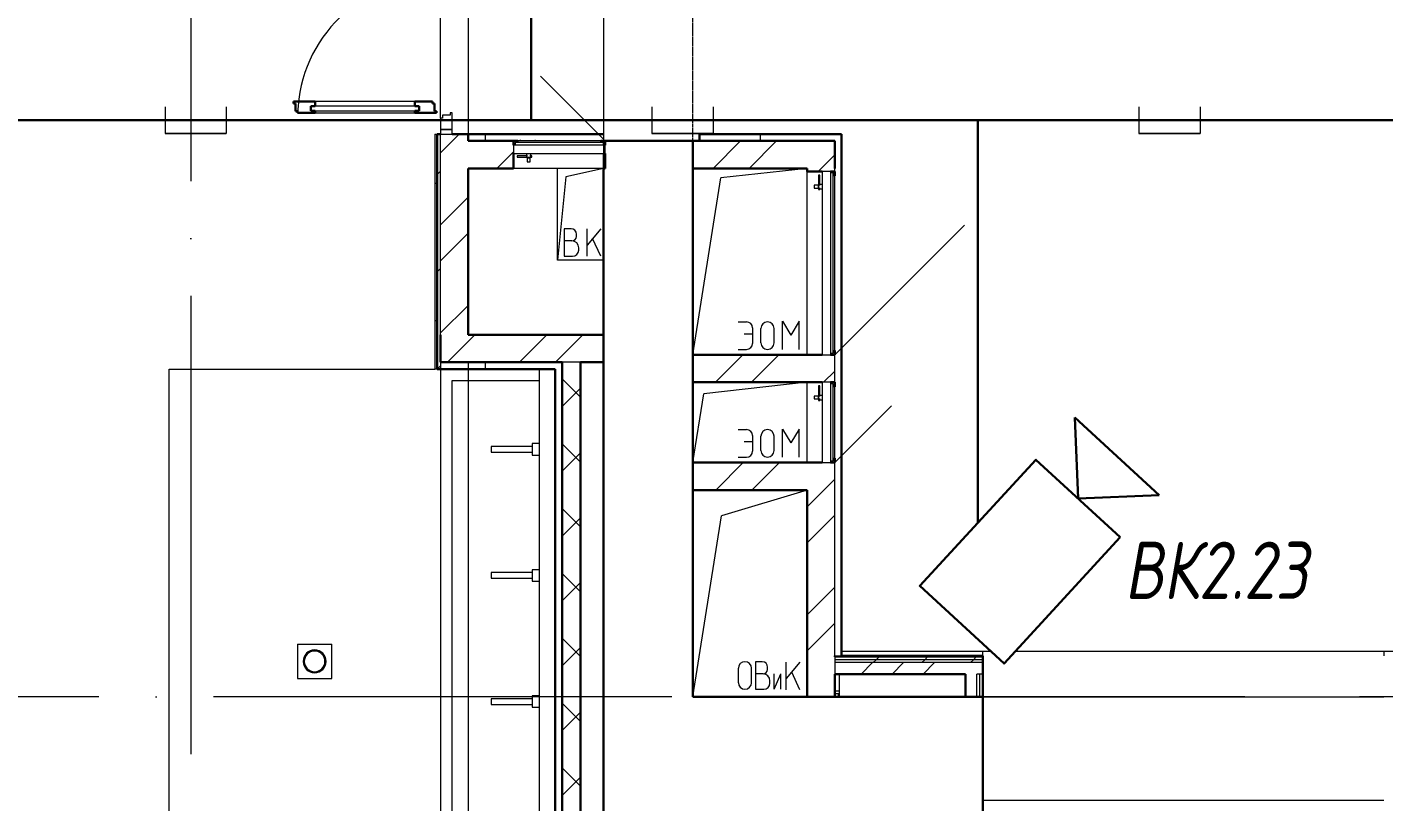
# Model space of a CAD drawing. Header units: millimetres. Extents: x -495897 to 1376592, y -28539 to 470976.
# Drawn here: x -31876 to -25957, y 375398 to 378776 of the extents above; entities that cross this region are included whole.
import ezdxf
from ezdxf.enums import TextEntityAlignment as Align

# ---------------------------------------------------------------- set-up
doc = ezdxf.new("R2010")
doc.units = ezdxf.units.MM
doc.set_wipeout_variables(frame=1)
for name, pattern in [('ADSK_Линия сетки', [25, 20, -2.5, 0, -2.5]), ('ADSK_Сверху', [450, 300, -150]), ('Сверху', [3.96875, 2.38125, -1.5875])]:
    doc.linetypes.add(name, pattern=pattern)
for name, color, linetype, lineweight in [('RC-Видеонаблюдение', 5, 'Continuous', 30), ('RC-Линии_связи-Адресные', 5, 'Continuous', 30), ('Двери', 252, 'Continuous', 9), ('Линии', 7, 'Continuous', 9), ('Оборудование', 8, 'Continuous', 18), ('Ограждение', 252, 'Continuous', 9), ('Оси', 252, 'Continuous', 9), ('Перекрытие', 252, 'Continuous', 18), ('Сантехника', 252, 'Continuous', 9), ('Стены внутренние', 7, 'Continuous', 18), ('Стены наружные', 7, 'Continuous', 18), ('Стены штриховка', 7, 'Continuous', 9)]:
    doc.layers.add(name, color=color, linetype=linetype, lineweight=lineweight)
doc.layers.add('RC-Позиционные_обозначения', color=7, linetype='Continuous')
doc.layers.add('Узлы', color=7, linetype='Continuous')
doc.layers.add('Двери открывание', color=7, linetype='Continuous', lineweight=9, true_color=0xc0c0c0)
doc.styles.add('RubezhCAD', font='', dxfattribs={"oblique": 10})
doc.styles.get("Standard").update_dxf_attribs({"font": ''})
doc.styles.get('RubezhCAD').set_extended_font_data('GOST type A')
doc.styles.get('Standard').set_extended_font_data('GOST type B')

# ---------------------------------------------------------------- blocks, each defined once
blk = doc.blocks.new('RC-UGO-CAM-01')
blk.add_attdef('PSTN', text='', height=2.5).set_placement((4.626, 3.284), align=Align.BOTTOM_LEFT)
at = {"color": 1}
blk.add_wipeout([(3.743, 0), (6.243, 2.499), (6.243, -2.499)], dxfattribs=at)
blk.add_line((6.243, 2.499), (6.243, -2.499), dxfattribs=at)
blk.add_wipeout([(-3.743, -2.499), (-3.741, 2.497), (3.743, 2.499), (3.743, -2.499)], dxfattribs=at)
for q in [(6.243, 2.499), (6.243, -2.499)]:
    blk.add_line((3.743, 0), q, dxfattribs=at)
blk.add_lwpolyline([(3.743, -2.499), (3.743, 2.499), (-3.743, 2.499), (-3.743, -2.499), (3.743, -2.499)], close=True, dxfattribs=at)
blk = doc.blocks.new('1 этаж')
at = {"layer": 'Ограждение', "true_color": 0x636466}
h = blk.add_hatch(dxfattribs=at)
h.set_pattern_fill('FP_40', color=251, style=0, pattern_type=2)
h.set_pattern_definition([(0, (-32174.8, 96), (0, 600), []), (90, (-32174.8, 96), (-600, 4e-14), [])])
h.paths.add_polyline_path([(-29340.7, 16886.3), (-29330.7, 16886.3), (-29330.7, 17911.3), (-29340.7, 17911.3), (-29340.7, 16916.3)])
at = {"color": 251, "lineweight": 18, "true_color": 0x636466}
for p, q in [((-28805.8, 17361.3), (-28805.8, 17761.3)), ((-28605.8, 17761.3), (-28769.6, 17724.4)), ((-28769.6, 17724.4), (-28805.8, 17361.3)), ((-28746.6, 17498.5), (-28776.6, 17498.5)), ((-28776.6, 17498.5), (-28776.6, 17378.5)), ((-28723.3, 17465.1), (-28723.3, 17475.1)), ((-28616.6, 17498.5), (-28676.6, 17427)), ((-28676.6, 17378.5), (-28676.6, 17498.5)), ((-28743.3, 17445.1), (-28776.6, 17445.1)), ((-28713.3, 17405.1), (-28713.3, 17415.1)), ((-28616.6, 17378.5), (-28652.6, 17455.6)), ((-28605.8, 17361.3), (-28805.8, 17361.3)), ((-28776.6, 17378.5), (-28740, 17378.5)), ((-28016.7, 15518.6), (-28016.7, 15581.2)), ((-27959.3, 15518.6), (-27959.3, 15581.2)), ((-27912.5, 15609.9), (-27942.5, 15609.9)), ((-27942.5, 15609.9), (-27942.5, 15489.9)), ((-27889.2, 15576.6), (-27889.2, 15586.6)), ((-27748.3, 15607.9), (-27808.3, 15536.4)), ((-27808.3, 15487.9), (-27808.3, 15607.9)), ((-27909.2, 15556.6), (-27942.5, 15556.6)), ((-27879.2, 15516.6), (-27879.2, 15526.6)), ((-27860.1, 15489.9), (-27831.4, 15556.6)), ((-27860.1, 15489.9), (-27860.1, 15556.6)), ((-27831.4, 15489.9), (-27831.4, 15556.6)), ((-27748.3, 15487.9), (-27784.3, 15565)), ((-27942.5, 15489.9), (-27905.9, 15489.9))]:
    blk.add_line(p, q, dxfattribs=at)
for centre, radius, start, end in [((-28746.6, 17475.1), 23.3, 0, 90), ((-28743.3, 17465.1), 20, 270, 0), ((-28743.3, 17415.1), 30, 0, 90), ((-28740, 17405.1), 26.7, 270, 0), ((-27988, 15581.2), 28.7, 0, 180), ((-27912.5, 15586.6), 23.3, 0, 90), ((-27909.2, 15576.6), 20, 270, 0), ((-27988, 15518.6), 28.7, 180, 0), ((-27909.2, 15526.6), 30, 0, 90), ((-27905.9, 15516.6), 26.7, 270, 0)]:
    blk.add_arc(centre, radius, start, end, dxfattribs=at)
at = {"layer": 'Двери', "color": 251, "lineweight": 30, "true_color": 0x636466}
for p, q in [((-29863.7, 18053.3), (-29957.7, 18053.3)), ((-29957.7, 18053.3), (-29957.7, 18045.3)), ((-29863.7, 18053.3), (-29863.7, 18033.3)), ((-29351.7, 18053.3), (-29427.7, 18053.3)), ((-29427.7, 18053.3), (-29427.7, 18033.3)), ((-29351.7, 18045.3), (-29351.7, 18053.3)), ((-29957.7, 18045.3), (-29948.7, 18045.3)), ((-29948.7, 18045.3), (-29948.7, 18011.3)), ((-29948.7, 18011.3), (-29939.7, 18011.3)), ((-29939.7, 18011.3), (-29939.7, 18003.3)), ((-29939.7, 18003.3), (-29863.7, 18003.3)), ((-29863.7, 18033.3), (-29881.7, 18033.3)), ((-29881.7, 18033.3), (-29881.7, 18012.3)), ((-29881.7, 18012.3), (-29863.7, 18012.3)), ((-29863.7, 18012.3), (-29863.7, 18003.3)), ((-29427.7, 18033.3), (-29409.7, 18033.3)), ((-29427.7, 18012.3), (-29427.7, 18003.3)), ((-29409.7, 18012.3), (-29427.7, 18012.3)), ((-29427.7, 18003.3), (-29333.7, 18003.3)), ((-29409.7, 18033.3), (-29409.7, 18012.3)), ((-29342.7, 18045.3), (-29351.7, 18045.3)), ((-29342.7, 18011.3), (-29342.7, 18045.3)), ((-29333.7, 18011.3), (-29342.7, 18011.3)), ((-29333.7, 18003.3), (-29333.7, 18011.3))]:
    blk.add_line(p, q, dxfattribs=at)
at = {"layer": 'Двери', "color": 251, "true_color": 0x636466}
for p, q in [((-29427.7, 18053.3), (-29863.7, 18053.3)), ((-29409.7, 18033.3), (-29881.7, 18033.3)), ((-29881.7, 18033.3), (-29881.7, 18012.3)), ((-29881.7, 18012.3), (-29409.7, 18012.3)), ((-29863.7, 18003.3), (-29427.7, 18003.3)), ((-29409.7, 18012.3), (-29409.7, 18033.3)), ((-29273.7, 17994.3), (-29307.7, 17994.3)), ((-29307.7, 17994.3), (-29307.7, 17980.3)), ((-29265.7, 18003.3), (-29273.7, 18003.3)), ((-29273.7, 18003.3), (-29273.7, 17994.3)), ((-29265.7, 17931.3), (-29265.7, 18003.3)), ((-29315.7, 17980.3), (-29315.7, 17931.3)), ((-29307.7, 17980.3), (-29315.7, 17980.3)), ((-29265.7, 17931.3), (-29315.7, 17931.3)), ((-29315.7, 17931.3), (-29315.7, 17911.3)), ((-29315.7, 17931.3), (-29265.7, 17931.3)), ((-29315.7, 17911.3), (-29265.7, 17911.3)), ((-29265.7, 17911.3), (-29265.7, 17931.3))]:
    blk.add_line(p, q, dxfattribs=at)
at = {"layer": 'Двери открывание', "color": 251, "true_color": 0x636466}
blk.add_arc((-29333.7, 17985.3), 606, 90, 178.29789, dxfattribs=at)
at = {"layer": 'Линии', "color": 251, "lineweight": 18, "ltscale": 100, "true_color": 0x636466}
for p, q in [((-27716.2, 17761.3), (-28093.3, 17719.8)), ((-28215.8, 16948.6), (-28093.3, 17719.8)), ((-28017.9, 17092.1), (-27981.3, 17092.1)), ((-27955.3, 17066), (-27955.3, 16998.2)), ((-27918.7, 17000.8), (-27918.7, 17063.4)), ((-27861.3, 17000.8), (-27861.3, 17063.4)), ((-27824.8, 17094.7), (-27788.3, 17034.7)), ((-27824.8, 16972.1), (-27824.8, 17094.7)), ((-27751.8, 17094.7), (-27788.3, 17034.7)), ((-27751.8, 16972.1), (-27751.8, 17094.7)), ((-27991.8, 17039.9), (-27955.3, 17039.9)), ((-28017.9, 16972.1), (-27981.3, 16972.1)), ((-27716.2, 16828.6), (-28168.1, 16779)), ((-28215.8, 16478.6), (-28168.1, 16779)), ((-28017.9, 16622.1), (-27981.3, 16622.1)), ((-27955.3, 16596), (-27955.3, 16528.2)), ((-27918.7, 16530.8), (-27918.7, 16593.4)), ((-27861.3, 16530.8), (-27861.3, 16593.4)), ((-27824.8, 16624.7), (-27788.3, 16564.7)), ((-27824.8, 16502.1), (-27824.8, 16624.7)), ((-27751.8, 16624.7), (-27788.3, 16564.7)), ((-27751.8, 16502.1), (-27751.8, 16624.7)), ((-27991.8, 16569.9), (-27955.3, 16569.9)), ((-28017.9, 16502.1), (-27981.3, 16502.1)), ((-27716.2, 16358.6), (-28090.9, 16245.8)), ((-28215.8, 15456.3), (-28090.9, 16245.8))]:
    blk.add_line(p, q, dxfattribs=at)
at = {"layer": 'Линии', "color": 251, "linetype": 'ADSK_Сверху', "ltscale": 100, "true_color": 0x636466}
for p, q in [((-29315.7, 16916.3), (-29315.7, 11786.3)), ((-29195.7, 16916.3), (-29195.7, 11786.3))]:
    blk.add_line(p, q, dxfattribs=at)
at = {"layer": 'Линии', "color": 251, "lineweight": 18, "true_color": 0x636466}
for centre, radius, start, end in [((-27981.3, 17066), 26.1, 0, 90), ((-27890, 17063.4), 28.7, 0, 180), ((-27981.3, 16998.2), 26.1, 270, 0), ((-27890, 17000.8), 28.7, 180, 0), ((-27981.3, 16596), 26.1, 0, 90), ((-27890, 16593.4), 28.7, 0, 180), ((-27981.3, 16528.2), 26.1, 270, 0), ((-27890, 16530.8), 28.7, 180, 0)]:
    blk.add_arc(centre, radius, start, end, dxfattribs=at)
at = {"layer": 'Оборудование', "color": 251, "true_color": 0x636466}
for p, q in [((-28605.8, 17889.2), (-28880.7, 18164.1)), ((-28616.8, 17881.3), (-28978.8, 17881.3)), ((-28978.8, 17881.3), (-28978.8, 17875.8)), ((-28969.8, 17883.3), (-28969.8, 17881.3)), ((-28965.8, 17883.3), (-28969.8, 17883.3)), ((-28965.8, 17883.3), (-28905.3, 17883.3)), ((-28901.3, 17883.3), (-28905.3, 17883.3)), ((-28901.3, 17881.3), (-28901.3, 17883.3)), ((-28616.8, 17875.8), (-28616.8, 17881.3)), ((-28997.8, 17862.7), (-28997.8, 17826.3)), ((-28997.8, 17826.3), (-28597.8, 17826.3)), ((-28598.8, 17863.6), (-28996.9, 17863.6)), ((-28990.8, 17873.3), (-28990.8, 17863.6)), ((-28605.8, 17874.3), (-28989.9, 17874.3)), ((-28936.2, 17815.9), (-28982, 17815.9)), ((-28982, 17815.9), (-28982, 17810.9)), ((-28941, 17826.3), (-28941, 17810.4)), ((-28918.3, 17815.9), (-28926.5, 17815.9)), ((-28921.7, 17810.4), (-28921.7, 17826.3)), ((-28918.3, 17810.9), (-28918.3, 17815.9)), ((-28604.8, 17863.6), (-28604.8, 17873.3)), ((-28597.8, 17826.3), (-28597.8, 17862.7)), ((-28982, 17810.9), (-28936.2, 17810.9)), ((-28941, 17810.4), (-28921.7, 17810.4)), ((-28939.4, 17810.4), (-28937.5, 17808.4)), ((-28937.5, 17808.4), (-28937.5, 17790.9)), ((-28937.5, 17808.4), (-28925.2, 17808.4)), ((-28937.5, 17790.9), (-28925.2, 17790.9)), ((-28926.5, 17810.9), (-28918.3, 17810.9)), ((-28925.2, 17808.4), (-28923.3, 17810.4)), ((-28925.2, 17790.9), (-28925.2, 17808.4)), ((-27666.6, 17732.8), (-27666.6, 17686.9)), ((-27661.6, 17732.8), (-27666.6, 17732.8)), ((-27661.6, 17686.9), (-27661.6, 17732.8)), ((-27614.9, 17748.6), (-27651.2, 17748.6)), ((-27651.2, 17748.6), (-27651.2, 16948.6)), ((-27613.9, 16949.5), (-27613.9, 17747.7)), ((-27604.2, 17741.6), (-27613.9, 17741.6)), ((-27603.2, 16956.6), (-27603.2, 17740.7)), ((-27596.2, 17729.6), (-27601.7, 17729.6)), ((-27596.2, 16967.6), (-27596.2, 17729.6)), ((-27669.1, 17688.2), (-27686.6, 17688.2)), ((-27686.6, 17688.2), (-27686.6, 17676)), ((-27686.6, 17676), (-27669.1, 17676)), ((-27667.1, 17690.2), (-27669.1, 17688.2)), ((-27669.1, 17688.2), (-27669.1, 17676)), ((-27669.1, 17676), (-27667.1, 17674)), ((-27651.2, 17691.8), (-27667.1, 17691.8)), ((-27667.1, 17691.8), (-27667.1, 17672.5)), ((-27667.1, 17672.5), (-27651.2, 17672.5)), ((-27666.6, 17677.3), (-27666.6, 17669)), ((-27666.6, 17669), (-27661.6, 17669)), ((-27661.6, 17669), (-27661.6, 17677.3)), ((-27596.2, 16948.6), (-27030.6, 17514.3)), ((-27651.2, 16948.6), (-27614.9, 16948.6)), ((-27613.9, 16955.6), (-27604.2, 16955.6)), ((-27601.7, 16967.6), (-27596.2, 16967.6)), ((-27666.6, 16812.8), (-27666.6, 16766.9)), ((-27661.6, 16812.8), (-27666.6, 16812.8)), ((-27661.6, 16766.9), (-27661.6, 16812.8)), ((-27614.9, 16828.6), (-27651.2, 16828.6)), ((-27651.2, 16828.6), (-27651.2, 16478.6)), ((-27613.9, 16479.5), (-27613.9, 16827.7)), ((-27604.2, 16821.6), (-27613.9, 16821.6)), ((-27603.2, 16486.6), (-27603.2, 16820.7)), ((-27596.2, 16809.6), (-27601.7, 16809.6)), ((-27596.2, 16497.6), (-27596.2, 16809.6)), ((-27669.1, 16768.2), (-27686.6, 16768.2)), ((-27686.6, 16768.2), (-27686.6, 16756)), ((-27686.6, 16756), (-27669.1, 16756)), ((-27667.1, 16770.2), (-27669.1, 16768.2)), ((-27669.1, 16768.2), (-27669.1, 16756)), ((-27669.1, 16756), (-27667.1, 16754)), ((-27651.2, 16771.8), (-27667.1, 16771.8)), ((-27667.1, 16771.8), (-27667.1, 16752.5)), ((-27667.1, 16752.5), (-27651.2, 16752.5)), ((-27666.6, 16757.3), (-27666.6, 16749)), ((-27661.6, 16749), (-27661.6, 16757.3)), ((-27666.6, 16749), (-27661.6, 16749)), ((-27596.2, 16478.6), (-27348.8, 16726.1)), ((-27651.2, 16478.6), (-27614.9, 16478.6)), ((-27613.9, 16485.6), (-27604.2, 16485.6)), ((-27603, 16506.6), (-27604.2, 16506.6)), ((-27604.2, 16506.6), (-27603, 16506.6)), ((-27601.7, 16497.6), (-27596.2, 16497.6))]:
    blk.add_line(p, q, dxfattribs=at)
for points, knots in [([(-28978.8, 17875.8), (-28978.8, 17875.7), (-28978.9, 17875.5), (-28979, 17875.2), (-28979, 17875), (-28979.2, 17874.9), (-28979.3, 17874.7), (-28979.4, 17874.6), (-28979.6, 17874.5), (-28979.8, 17874.4), (-28980, 17874.3), (-28980.2, 17874.3), (-28980.4, 17874.3)], [0, 0, 0, 0, 0.166667, 0.25, 0.333333, 0.416667, 0.5, 0.583333, 0.666667, 0.75, 0.833333, 1, 1, 1, 1]), ([(-28615.3, 17874.3), (-28615.4, 17874.3), (-28615.6, 17874.3), (-28615.9, 17874.4), (-28616.1, 17874.5), (-28616.2, 17874.6), (-28616.4, 17874.7), (-28616.5, 17874.9), (-28616.6, 17875), (-28616.7, 17875.2), (-28616.8, 17875.5), (-28616.8, 17875.7), (-28616.8, 17875.8)], [-1, -1, -1, -1, -0.833333, -0.75, -0.666667, -0.583333, -0.5, -0.416667, -0.333333, -0.25, -0.166667, 0, 0, 0, 0]), ([(-28996.9, 17863.6), (-28997, 17863.6), (-28997.1, 17863.6), (-28997.3, 17863.5), (-28997.4, 17863.4), (-28997.6, 17863.3), (-28997.7, 17863.1), (-28997.8, 17862.9), (-28997.8, 17862.7), (-28997.8, 17862.7)], [0, 0, 0, 0, 0.166667, 0.25, 0.333333, 0.5, 0.666667, 0.833333, 1, 1, 1, 1]), ([(-28989.9, 17874.3), (-28990, 17874.3), (-28990.1, 17874.3), (-28990.3, 17874.2), (-28990.4, 17874.1), (-28990.5, 17874.1), (-28990.6, 17873.9), (-28990.7, 17873.8), (-28990.8, 17873.6), (-28990.8, 17873.4), (-28990.8, 17873.3)], [0, 0, 0, 0, 0.166667, 0.25, 0.333333, 0.416667, 0.541667, 0.666667, 0.833333, 1, 1, 1, 1]), ([(-28604.8, 17873.3), (-28604.8, 17873.4), (-28604.9, 17873.6), (-28605, 17873.8), (-28605.1, 17873.9), (-28605.2, 17874.1), (-28605.3, 17874.1), (-28605.4, 17874.2), (-28605.6, 17874.3), (-28605.7, 17874.3), (-28605.8, 17874.3)], [-1, -1, -1, -1, -0.833333, -0.666667, -0.541667, -0.416667, -0.333333, -0.25, -0.166667, 0, 0, 0, 0]), ([(-28597.8, 17862.7), (-28597.8, 17862.7), (-28597.9, 17862.9), (-28598, 17863.1), (-28598.1, 17863.3), (-28598.3, 17863.4), (-28598.4, 17863.5), (-28598.6, 17863.6), (-28598.7, 17863.6), (-28598.8, 17863.6)], [-1, -1, -1, -1, -0.833333, -0.666667, -0.5, -0.333333, -0.25, -0.166667, 0, 0, 0, 0]), ([(-27613.9, 17747.7), (-27613.9, 17747.8), (-27614, 17747.9), (-27614, 17748), (-27614.1, 17748.2), (-27614.2, 17748.3), (-27614.4, 17748.5), (-27614.6, 17748.6), (-27614.8, 17748.6), (-27614.9, 17748.6)], [0, 0, 0, 0, 0.166667, 0.25, 0.333333, 0.5, 0.666667, 0.833333, 1, 1, 1, 1]), ([(-27603.2, 17740.7), (-27603.2, 17740.7), (-27603.3, 17740.9), (-27603.3, 17741), (-27603.4, 17741.1), (-27603.4, 17741.3), (-27603.6, 17741.4), (-27603.7, 17741.5), (-27603.9, 17741.6), (-27604.1, 17741.6), (-27604.2, 17741.6)], [0, 0, 0, 0, 0.166667, 0.25, 0.333333, 0.416667, 0.541667, 0.666667, 0.833333, 1, 1, 1, 1]), ([(-27601.7, 17729.6), (-27601.8, 17729.6), (-27602, 17729.6), (-27602.3, 17729.7), (-27602.5, 17729.8), (-27602.6, 17729.9), (-27602.8, 17730.1), (-27602.9, 17730.2), (-27603, 17730.4), (-27603.1, 17730.6), (-27603.2, 17730.8), (-27603.2, 17731), (-27603.2, 17731.1)], [0, 0, 0, 0, 0.166667, 0.25, 0.333333, 0.416667, 0.5, 0.583333, 0.666667, 0.75, 0.833333, 1, 1, 1, 1]), ([(-27614.9, 16948.6), (-27614.8, 16948.6), (-27614.6, 16948.6), (-27614.4, 16948.7), (-27614.2, 16948.9), (-27614.1, 16949), (-27614, 16949.2), (-27614, 16949.3), (-27613.9, 16949.4), (-27613.9, 16949.5)], [-1, -1, -1, -1, -0.833333, -0.666667, -0.5, -0.333333, -0.25, -0.166667, 0, 0, 0, 0]), ([(-27604.2, 16955.6), (-27604.1, 16955.6), (-27603.9, 16955.6), (-27603.7, 16955.7), (-27603.6, 16955.8), (-27603.4, 16956), (-27603.4, 16956.1), (-27603.3, 16956.2), (-27603.3, 16956.4), (-27603.2, 16956.5), (-27603.2, 16956.6)], [-1, -1, -1, -1, -0.833333, -0.666667, -0.541667, -0.416667, -0.333333, -0.25, -0.166667, 0, 0, 0, 0]), ([(-27603.2, 16966.1), (-27603.2, 16966.2), (-27603.2, 16966.4), (-27603.1, 16966.7), (-27603, 16966.8), (-27602.9, 16967), (-27602.8, 16967.2), (-27602.6, 16967.3), (-27602.5, 16967.4), (-27602.3, 16967.5), (-27602, 16967.6), (-27601.8, 16967.6), (-27601.7, 16967.6)], [-1, -1, -1, -1, -0.833333, -0.75, -0.666667, -0.583333, -0.5, -0.416667, -0.333333, -0.25, -0.166667, 0, 0, 0, 0]), ([(-27613.9, 16827.7), (-27613.9, 16827.8), (-27614, 16827.9), (-27614, 16828), (-27614.1, 16828.2), (-27614.2, 16828.3), (-27614.4, 16828.5), (-27614.6, 16828.6), (-27614.8, 16828.6), (-27614.9, 16828.6)], [0, 0, 0, 0, 0.166667, 0.25, 0.333333, 0.5, 0.666667, 0.833333, 1, 1, 1, 1]), ([(-27603.2, 16820.7), (-27603.2, 16820.7), (-27603.3, 16820.9), (-27603.3, 16821), (-27603.4, 16821.1), (-27603.4, 16821.3), (-27603.6, 16821.4), (-27603.7, 16821.5), (-27603.9, 16821.6), (-27604.1, 16821.6), (-27604.2, 16821.6)], [0, 0, 0, 0, 0.166667, 0.25, 0.333333, 0.416667, 0.541667, 0.666667, 0.833333, 1, 1, 1, 1]), ([(-27601.7, 16809.6), (-27601.8, 16809.6), (-27602, 16809.6), (-27602.3, 16809.7), (-27602.5, 16809.8), (-27602.6, 16809.9), (-27602.8, 16810.1), (-27602.9, 16810.2), (-27603, 16810.4), (-27603.1, 16810.6), (-27603.2, 16810.8), (-27603.2, 16811), (-27603.2, 16811.1)], [0, 0, 0, 0, 0.166667, 0.25, 0.333333, 0.416667, 0.5, 0.583333, 0.666667, 0.75, 0.833333, 1, 1, 1, 1]), ([(-27614.9, 16478.6), (-27614.8, 16478.6), (-27614.6, 16478.6), (-27614.4, 16478.7), (-27614.2, 16478.9), (-27614.1, 16479), (-27614, 16479.2), (-27614, 16479.3), (-27613.9, 16479.4), (-27613.9, 16479.5)], [-1, -1, -1, -1, -0.833333, -0.666667, -0.5, -0.333333, -0.25, -0.166667, 0, 0, 0, 0]), ([(-27604.2, 16485.6), (-27604.1, 16485.6), (-27603.9, 16485.6), (-27603.7, 16485.7), (-27603.6, 16485.8), (-27603.4, 16486), (-27603.4, 16486.1), (-27603.3, 16486.2), (-27603.3, 16486.4), (-27603.2, 16486.5), (-27603.2, 16486.6)], [-1, -1, -1, -1, -0.833333, -0.666667, -0.541667, -0.416667, -0.333333, -0.25, -0.166667, 0, 0, 0, 0]), ([(-27603.2, 16496.1), (-27603.2, 16496.2), (-27603.2, 16496.4), (-27603.1, 16496.7), (-27603, 16496.8), (-27602.9, 16497), (-27602.8, 16497.2), (-27602.6, 16497.3), (-27602.5, 16497.4), (-27602.3, 16497.5), (-27602, 16497.6), (-27601.8, 16497.6), (-27601.7, 16497.6)], [-1, -1, -1, -1, -0.833333, -0.75, -0.666667, -0.583333, -0.5, -0.416667, -0.333333, -0.25, -0.166667, 0, 0, 0, 0])]:
    blk.add_open_spline(points, degree=3, knots=knots, dxfattribs=at)
at = {"layer": 'Ограждение', "color": 251, "true_color": 0x636466}
for p, q in [((-29340.7, 17911.3), (-29330.7, 17911.3)), ((-29340.7, 17911.3), (-29340.7, 16886.3)), ((-29330.7, 16886.3), (-29340.7, 16886.3)), ((-27566.2, 15656.3), (-13580.8, 15656.3)), ((-26950.8, 15636.3), (-26950.8, 15656.3)), ((-26950.8, 15656.3), (-25200.8, 15656.3)), ((-25200.8, 15656.3), (-25200.8, 15636.3)), ((-27576.2, 15456.3), (-27576.2, 15556.3)), ((-27576.2, 15481.3), (-27596.2, 15481.3)), ((-27596.2, 15471.3), (-27581.2, 15471.3)), ((-26950.8, 15456.3), (-25200.8, 15456.3)), ((-26950.8, 15006.3), (-25200.8, 15006.3))]:
    blk.add_line(p, q, dxfattribs=at)
at = {"layer": 'Оси', "color": 251, "linetype": 'ADSK_Линия сетки', "ltscale": 100, "true_color": 0x636466}
for p, q in [((-30405.8, 32206.9), (-30405.8, -33769.9)), ((-28605.8, 32206.9), (-28605.8, -33769.9)), ((-805.8, 15456.3), (-72528.1, 15456.3))]:
    blk.add_line(p, q, dxfattribs=at)
at = {"layer": 'Перекрытие', "color": 251, "ltscale": 100, "true_color": 0x636466}
for p, q in [((-28805.8, 17361.3), (-28805.8, 17761.3)), ((-28605.8, 17361.3), (-28805.8, 17361.3)), ((-30500.7, 16886.3), (-29340.7, 16886.3)), ((-30500.7, 11786.3), (-30500.7, 16886.3)), ((-29940.6, 15686.3), (-29790.6, 15686.3)), ((-29940.6, 15686.3), (-29940.6, 15536.3)), ((-29790.6, 15536.3), (-29790.6, 15686.3)), ((-29940.6, 15536.3), (-29790.6, 15536.3))]:
    blk.add_line(p, q, dxfattribs=at)
at = {"layer": 'Сантехника', "color": 251, "true_color": 0x636466}
for p, q in [((-29315.7, 16886.3), (-29315.7, 11786.3)), ((-28885.8, 16886.3), (-28885.8, 11786.3)), ((-29265.6, 16836.3), (-28885.8, 16836.3)), ((-29265.6, 11836.3), (-29265.6, 16836.3)), ((-28915.8, 16548.8), (-29095.8, 16548.8)), ((-29095.8, 16548.8), (-29095.8, 16523.8)), ((-29095.8, 16523.8), (-28915.8, 16523.8)), ((-28885.8, 16561.3), (-28915.8, 16561.3)), ((-28915.8, 16561.3), (-28915.8, 16511.3)), ((-28915.8, 16511.3), (-28885.8, 16511.3)), ((-28915.8, 15998.8), (-29095.8, 15998.8)), ((-29095.8, 15998.8), (-29095.8, 15973.8)), ((-28885.8, 16011.3), (-28915.8, 16011.3)), ((-28915.8, 16011.3), (-28915.8, 15961.3)), ((-29095.8, 15973.8), (-28915.8, 15973.8)), ((-28915.8, 15961.3), (-28885.8, 15961.3)), ((-28915.8, 15448.8), (-29095.8, 15448.8)), ((-29095.8, 15448.8), (-29095.8, 15423.8)), ((-28885.8, 15461.3), (-28915.8, 15461.3)), ((-28915.8, 15461.3), (-28915.8, 15411.3)), ((-29095.8, 15423.8), (-28915.8, 15423.8)), ((-28915.8, 15411.3), (-28885.8, 15411.3))]:
    blk.add_line(p, q, dxfattribs=at)
for radius, start, end in [(50, 0, 180), (45, 0, 180), (50, 180, 0), (45, 180, 0)]:
    blk.add_arc((-29865.6, 15611.3), radius, start, end, dxfattribs=at)
at = {"layer": 'Стены внутренние', "color": 251, "true_color": 0x636466}
for p, q in [((-28605.8, 17873.6), (-28605.8, 17881.3)), ((-28605.8, 17761.3), (-28605.8, 17826.3))]:
    blk.add_line(p, q, dxfattribs=at)
at = {"layer": 'Стены внутренние', "color": 251, "lineweight": 30, "true_color": 0x636466}
for p, q in [((-28597.8, 17881.3), (-28597.8, 17862.9)), ((-28597.8, 17826.3), (-28597.8, 17761.3)), ((-28597.8, 17761.3), (-28605.8, 17761.3)), ((-28605.8, 17761.3), (-28605.8, 17036.3)), ((-28215.8, 16948.6), (-28215.8, 17761.3)), ((-28605.8, 16916.3), (-28605.8, 15456.3)), ((-28215.8, 16478.6), (-28215.8, 16828.6)), ((-28215.8, 15456.3), (-28215.8, 16358.6)), ((-28605.8, 15456.3), (-28605.8, 14317.3)), ((-27716.2, 15456.3), (-28215.8, 15456.3)), ((-27025.8, 15456.3), (-27596.2, 15456.3)), ((-26950.8, 14906.3), (-26950.8, 15456.3))]:
    blk.add_line(p, q, dxfattribs=at)
at = {"layer": 'Стены наружные', "color": 251, "true_color": 0x636466}
for p, q in [((-29195.7, 19611.3), (-29195.7, 17911.3)), ((-29315.7, 17980.3), (-29315.7, 19542.3)), ((-28605.8, 17761.3), (-28997.8, 17761.3)), ((-27716.2, 16948.6), (-27716.2, 17748.6)), ((-27716.2, 16478.6), (-27716.2, 16828.6)), ((-27581.2, 15471.3), (-27576.2, 15471.3)), ((-27581.2, 15471.3), (-27581.2, 15456.3))]:
    blk.add_line(p, q, dxfattribs=at)
at = {"layer": 'Стены наружные', "color": 251, "lineweight": 30, "true_color": 0x636466}
for p, q in [((-29315.7, 17911.3), (-29330.7, 17911.3)), ((-29330.7, 17911.3), (-29330.7, 16886.3)), ((-28605.8, 17911.3), (-29265.7, 17911.3)), ((-29195.7, 17881.3), (-29195.7, 17911.3)), ((-29195.7, 17881.3), (-28978.8, 17881.3)), ((-28997.8, 17862.9), (-28997.8, 17881.3)), ((-28616.8, 17881.3), (-28605.8, 17881.3)), ((-28215.8, 17881.3), (-28215.8, 17761.3)), ((-28215.8, 17881.3), (-27596.2, 17881.3)), ((-27566.2, 17911.3), (-28185.8, 17911.3)), ((-28185.8, 17911.3), (-28185.8, 17881.3)), ((-27596.2, 17761.3), (-27596.2, 17881.3)), ((-27566.2, 15636.3), (-27566.2, 17911.3)), ((-28997.8, 17761.3), (-28997.8, 17826.3)), ((-29195.7, 17761.3), (-28997.8, 17761.3)), ((-29195.7, 17036.3), (-29195.7, 17761.3)), ((-28215.8, 17761.3), (-27716.2, 17761.3)), ((-27716.2, 17761.3), (-27716.2, 17748.6)), ((-27716.2, 17748.6), (-27651.2, 17748.6)), ((-27614.6, 17748.6), (-27596.2, 17748.6)), ((-27596.2, 17748.6), (-27596.2, 17729.6)), ((-29315.7, 17036.3), (-29315.7, 16916.3)), ((-28605.8, 17036.3), (-29195.7, 17036.3)), ((-28605.8, 16916.3), (-28605.8, 17036.3)), ((-27651.2, 16948.6), (-28215.8, 16948.6)), ((-28215.8, 16948.6), (-28215.8, 16828.6)), ((-27596.2, 16948.6), (-27614.6, 16948.6)), ((-27596.2, 16967.6), (-27596.2, 16948.6)), ((-29330.7, 16886.3), (-28815.8, 16886.3)), ((-29315.7, 16916.3), (-28785.8, 16916.3)), ((-28815.8, 16886.3), (-28815.8, 11786.3)), ((-28785.8, 16916.3), (-28785.8, 11756.3)), ((-28705.8, 16916.3), (-28605.8, 16916.3)), ((-28705.8, 11756.3), (-28705.8, 16916.3)), ((-28215.8, 16828.6), (-27651.2, 16828.6)), ((-27614.6, 16828.6), (-27596.2, 16828.6)), ((-27596.2, 16828.6), (-27596.2, 16809.6)), ((-27651.2, 16478.6), (-28215.8, 16478.6)), ((-28215.8, 16478.6), (-28215.8, 16358.6)), ((-27596.2, 16478.6), (-27614.6, 16478.6)), ((-27596.2, 16497.6), (-27596.2, 16478.6)), ((-28215.8, 16358.6), (-27716.2, 16358.6)), ((-27716.2, 16358.6), (-27716.2, 15456.3)), ((-27596.2, 15636.3), (-27596.2, 15631.3)), ((-26950.8, 15636.3), (-27566.2, 15636.3)), ((-26950.8, 15456.3), (-26950.8, 15636.3)), ((-27596.2, 15456.3), (-27596.2, 15556.3)), ((-27596.2, 15556.3), (-27025.8, 15556.3)), ((-27025.8, 15556.3), (-27025.8, 15456.3)), ((-27716.2, 15456.3), (-27596.2, 15456.3)), ((-27025.8, 15456.3), (-26950.8, 15456.3))]:
    blk.add_line(p, q, dxfattribs=at)
at = {"layer": 'Стены наружные', "color": 251, "linetype": 'Continuous', "lineweight": 9, "true_color": 0x636466}
for p, q in [((-29315.7, 17829.8), (-29234.2, 17911.3)), ((-29119.8, 17881.3), (-29119.8, 17911.3)), ((-28127, 17761.3), (-28007, 17881.3)), ((-27969.8, 17761.3), (-27849.8, 17881.3)), ((-27919.8, 17881.3), (-27919.8, 17911.3)), ((-29069.9, 17761.3), (-28997.8, 17833.3)), ((-27655.5, 17761.3), (-27596.2, 17820.6)), ((-27668.2, 17748.6), (-27655.5, 17761.3)), ((-29330.7, 17734.4), (-29315.7, 17749.4)), ((-29315.7, 17515.5), (-29195.7, 17635.5)), ((-29315.7, 17358.4), (-29195.7, 17478.4)), ((-29330.7, 17310.1), (-29315.7, 17325.1)), ((-29315.7, 17044), (-29195.7, 17164)), ((-29286.3, 16916.3), (-29166.3, 17036.3)), ((-28972, 16916.3), (-28852, 17036.3)), ((-28814.8, 16916.3), (-28694.8, 17036.3)), ((-28116.7, 16828.6), (-27996.7, 16948.6)), ((-27959.6, 16828.6), (-27839.6, 16948.6)), ((-29330.3, 16886.3), (-29315.7, 16900.9)), ((-29119.8, 16886.3), (-29119.8, 16916.3)), ((-27645.3, 16828.6), (-27596.2, 16877.6)), ((-28705.8, 16763.8), (-28785.8, 16843.8)), ((-28785.8, 16723.6), (-28705.8, 16803.6)), ((-28705.8, 16481), (-28785.8, 16561)), ((-28785.8, 16440.8), (-28705.8, 16520.8)), ((-28115.3, 16358.6), (-27995.3, 16478.6)), ((-27958.1, 16358.6), (-27838.1, 16478.6)), ((-27716.2, 16286.2), (-27596.2, 16406.2)), ((-28705.8, 16198.1), (-28785.8, 16278.1)), ((-28785.8, 16157.9), (-28705.8, 16237.9)), ((-27716.2, 16129), (-27596.2, 16249)), ((-28705.8, 15915.3), (-28785.8, 15995.3)), ((-28785.8, 15875.1), (-28705.8, 15955.1)), ((-27716.2, 15814.7), (-27596.2, 15934.7)), ((-27716.2, 15657.6), (-27596.2, 15777.6)), ((-28705.8, 15632.4), (-28785.8, 15712.4)), ((-28785.8, 15592.3), (-28705.8, 15672.3)), ((-27415.8, 15618.8), (-27403.3, 15631.3)), ((-27203.7, 15618.8), (-27191.2, 15631.3)), ((-27191.2, 15631.3), (-27186.2, 15636.3)), ((-26991.5, 15618.8), (-26979, 15631.3)), ((-27481, 15556.3), (-27431, 15606.3)), ((-27428.3, 15606.3), (-27415.8, 15618.8)), ((-27346.1, 15556.3), (-27296.1, 15606.3)), ((-27216.2, 15606.3), (-27203.7, 15618.8)), ((-27211.1, 15556.3), (-27161.1, 15606.3)), ((-27004, 15606.3), (-26991.5, 15618.8)), ((-27603.2, 15456.3), (-27596.2, 15463.2)), ((-28705.8, 15349.6), (-28785.8, 15429.6)), ((-28785.8, 15309.4), (-28705.8, 15389.4)), ((-28705.8, 15066.8), (-28785.8, 15146.8)), ((-28785.8, 15026.6), (-28705.8, 15106.6))]:
    blk.add_line(p, q, dxfattribs=at)
at = {"layer": 'Стены штриховка', "color": 251, "true_color": 0x636466}
for p, q in [((-29315.7, 17036.3), (-29315.7, 17911.3)), ((-27596.2, 17748.6), (-27596.2, 17761.3)), ((-27596.2, 16828.6), (-27596.2, 16948.6)), ((-29315.7, 16916.3), (-29315.7, 16886.3)), ((-28705.8, 16916.3), (-28785.8, 16916.3)), ((-27596.2, 15636.3), (-27596.2, 16478.6)), ((-27596.2, 15636.3), (-27566.2, 15636.3)), ((-27596.2, 15631.3), (-26950.8, 15631.3)), ((-27596.2, 15631.3), (-27596.2, 15556.3)), ((-26950.8, 15631.3), (-27596.2, 15631.3)), ((-26950.8, 15618.8), (-27596.2, 15618.8)), ((-26950.8, 15606.3), (-27596.2, 15606.3)), ((-26975.8, 15456.3), (-26975.8, 15556.3)), ((-26950.8, 15556.3), (-26975.8, 15556.3)), ((-26963.3, 15456.3), (-26963.3, 15556.3))]:
    blk.add_line(p, q, dxfattribs=at)
at = {"layer": 'Узлы', "color": 251, "linetype": 'Сверху', "lineweight": 9, "true_color": 0x636466}
for p, q in [((-28605.8, 19611.3), (-28605.8, 17881.3)), ((-28215.8, 17881.3), (-28215.8, 19611.3))]:
    blk.add_line(p, q, dxfattribs=at)
at = {"layer": 'Узлы', "color": 251, "lineweight": 30, "true_color": 0x636466}
blk.add_line((-28605.8, 17881.3), (-28215.8, 17881.3), dxfattribs=at)

msp = doc.modelspace()

# ---------------------------------------------------------------- linework, layer by layer
at = {"layer": 'RC-Линии_связи-Адресные'}
for p, q in [((-29677.47, 378371.197), (-29677.47, 386566.077)), ((-8770.249, 378371.197), (-34179.326, 378371.197)), ((-27728.792, 376614.513), (-27728.792, 378371.197))]:
    msp.add_line(p, q, dxfattribs=at)
at = {"layer": 'RC-Линии_связи-Адресные', "color": 0, "lineweight": 5}
for p, q in [((-31274.607, 378429.26), (-31274.607, 378313.134)), ((-31007.509, 378429.26), (-31007.509, 378313.134)), ((-29150.14, 378429.26), (-29150.14, 378313.134)), ((-28883.041, 378429.26), (-28883.041, 378313.134)), ((-27025.672, 378429.26), (-27025.672, 378313.134)), ((-26758.574, 378429.26), (-26758.574, 378313.134)), ((-31274.607, 378313.134), (-31007.509, 378313.134)), ((-31007.509, 378313.134), (-31274.607, 378313.134)), ((-29150.14, 378313.134), (-28883.041, 378313.134)), ((-28883.041, 378313.134), (-29150.14, 378313.134)), ((-27025.672, 378313.134), (-26758.574, 378313.134)), ((-26758.574, 378313.134), (-27025.672, 378313.134))]:
    msp.add_line(p, q, dxfattribs=at)

# ---------------------------------------------------------------- block references
msp.add_blockref('1 этаж', (-756.474, 360398.765))

# ---------------------------------------------------------------- next in the draw order: block references
at = {"layer": 'RC-Видеонаблюдение'}
ref = msp.add_blockref('RC-UGO-CAM-01', (-27544.871, 376445.282), dxfattribs=dict(at, xscale=99.99999999999999, yscale=99.99999999999999, zscale=99.99999999999999, rotation=47.38199520003498))
ref.add_attrib('PSTN', 'ВК2.23', (-27088.648, 376282.474), dxfattribs={"layer": 'RC-Позиционные_обозначения', "height": 250, "style": 'RubezhCAD', "oblique": 10})

doc.saveas('drawing.dxf')
